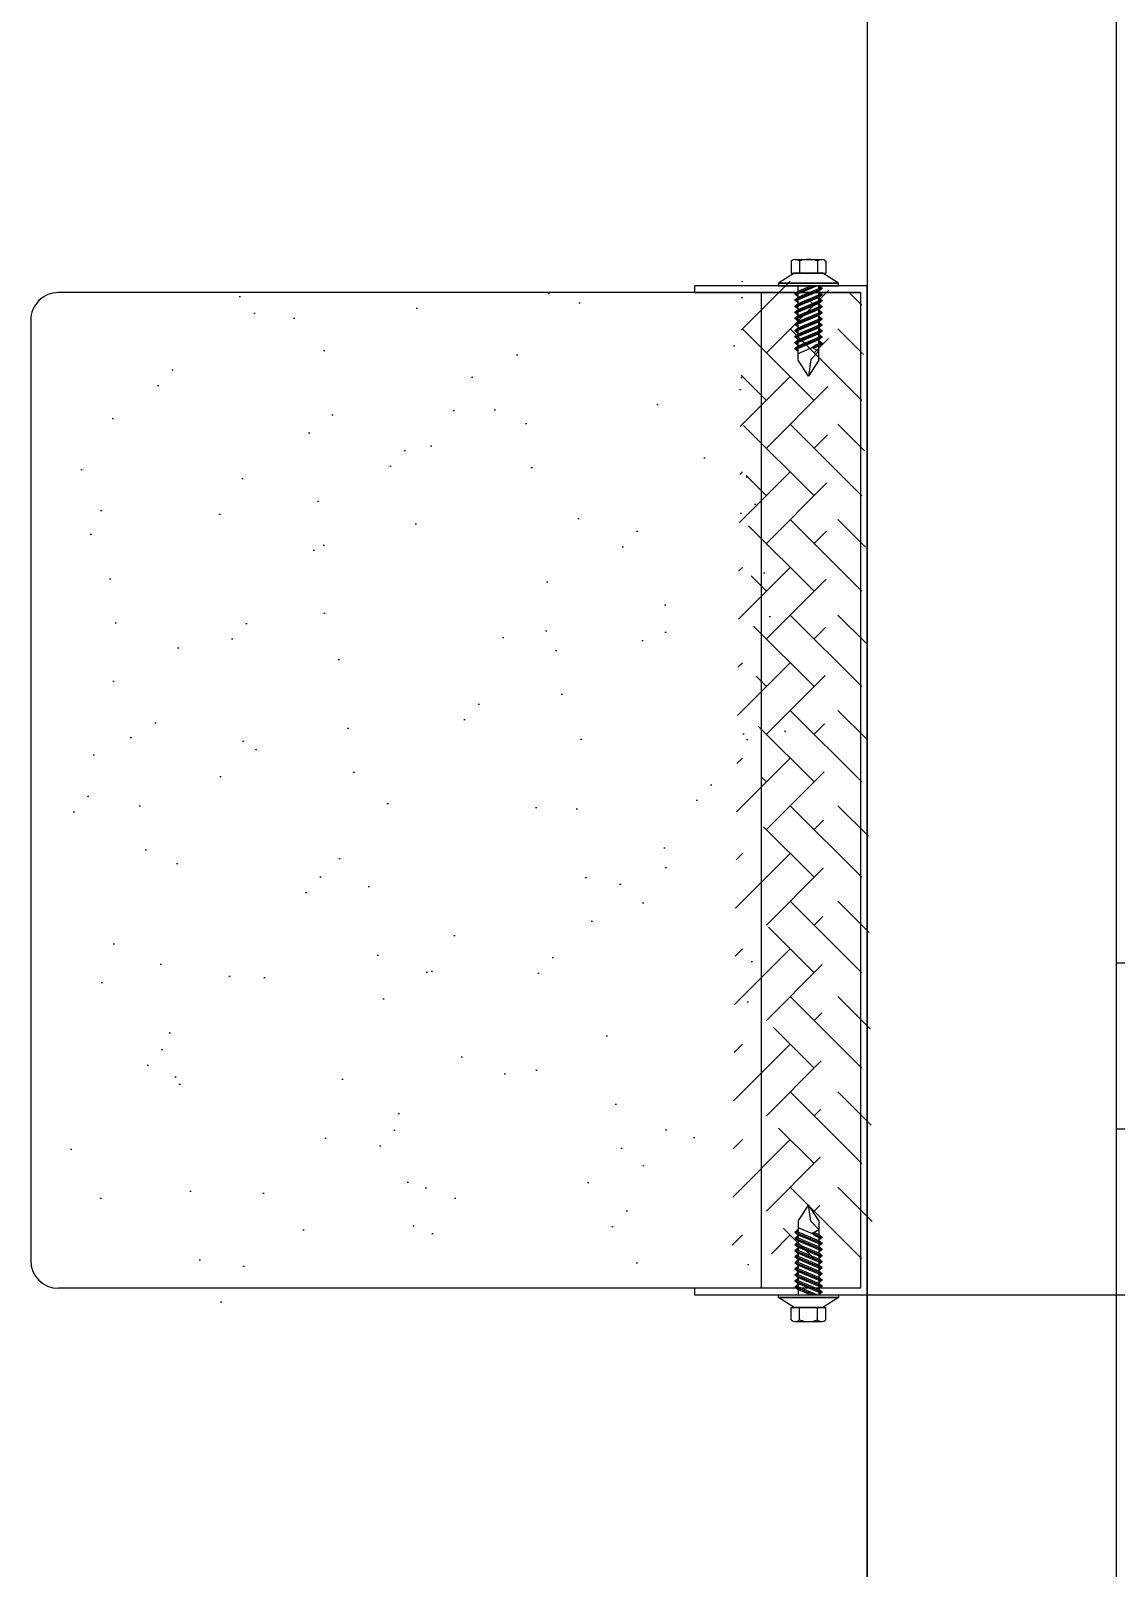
# Model space of a CAD drawing. Extents: x 152195838 to 160350639, y 364657247 to 370318102.
# Drawn here: x 157579095 to 157579422, y 365030474.5 to 365030937.8 of the extents above; entities that cross this region are included whole.
import ezdxf

# ---------------------------------------------------------------- set-up
doc = ezdxf.new("R2010")
doc.units = 0
doc.header["$MEASUREMENT"] = 0
for name, color, linetype in [('4A.TEC ELE 1', 7, 'CONTINUOUS'), ('4A.TEC 마감선 1', 6, 'CONTINUOUS'), ('4A.TEC 벽체 3', 4, 'CONTINUOUS'), ('A-DOOR-DOCKSEAL', 4, 'CONTINUOUS')]:
    doc.layers.add(name, color=color, linetype=linetype)

# ---------------------------------------------------------------- blocks, each defined once
blk = doc.blocks.new('zw$BB1D')
at = {"layer": 'A-DOOR-DOCKSEAL', "linetype": 'Continuous'}
h = blk.add_hatch(dxfattribs=at)
h.set_pattern_fill('AR-HBONE', color=8, scale=0.1, angle=179.9999999999999, style=0)
h.set_pattern_definition([(224.9999999999999, (21143434.91308463, -49154354.94526577), (-1.375962270625716e-14, -14.36840979371065), [30.48, -10.16]), (314.9999999999998, (21143427.72888464, -49154362.12946576), (-1.375962270625716e-14, -14.36840979371065), [30.47999999999999, -10.16])])
h.paths.add_polyline_path([(10, 319.9999995529652), (310, 319.9999995827675), (310, 349.9999995827675), (10, 349.9999995529652)])
h = blk.add_hatch(dxfattribs=at)
h.set_pattern_fill('AR-SAND', color=8, angle=179.9999999999999, style=0)
h.set_pattern_definition([(217.4999999999997, (21144368.55797446, -49154479.77380133), (1.600031295984002, -48.94132373293423), [0, -38.60799999999995, 0, -43.1799999999999, 0, -41.27499999999988]), (187.4999999999997, (21144368.55797446, -49154479.77380133), (-44.95232831380032, -71.6825100568354), [0, -20.828, 0, -34.79799999999998, 0, -13.335]), (147.4999999999998, (21144399.79997444, -49154479.77380133), (-79.0992370241458, -0.1437184678545012), [0, -12.6999999999999, 0, -45.71999999999959, 0, -59.6899999999996]), (137.4999999999998, (21144399.79997444, -49154479.77380133), (-76.35564524722972, -22.29293232572155), [0, -6.349999999999994, 0, -29.97199999999998, 0, -34.28999999999996])])
h.paths.add_polyline_path([(18.33333331346512, 99.99999955296516, -0.4142135623730951), (10, 108.3333328664303), (10, 319.9999995529652), (310, 319.9999995827675), (310, 108.3333328962326, -0.4142135621112282), (301.6666666865349, 99.99999958276749)])
at = {"layer": '4A.TEC ELE 1', "color": 7}
blk.add_line((2712, 351.9999995827675), (312, 351.9999995827675), dxfattribs=at)
blk.add_line((2712, 351.9999995827675), (312, 351.9999995827675), dxfattribs=at)
blk.add_line((2712, 351.9999995827675), (312, 351.9999995827675), dxfattribs=at)
blk.add_line((2712, 351.9999995827675), (312, 351.9999995827675), dxfattribs=at)
at = {"layer": '4A.TEC 마감선 1'}
blk.add_line((211.9999999403954, 427.000000089407), (212, 702.0000000298023), dxfattribs=at)
at = {"layer": '4A.TEC 벽체 3', "linetype": 'Continuous'}
for p, q in [((261.9999999403954, 427.000000089407), (262, 801.9999996125698)), ((312, 326.9999995827675), (312, 801.9999996721745))]:
    blk.add_line(p, q, dxfattribs=at)
at = {"layer": 'A-DOOR-DOCKSEAL', "color": 8, "linetype": 'Continuous'}
for p, q in [((10, 349.9999995529652), (10, 108.3333328664303)), ((310, 349.9999995827675), (310, 108.3333328962326)), ((0, 330.2327008545399), (0, 338.3733396232128)), ((0.5, 339.553020209074), (4.199999988079071, 339.553020209074)), ((4.199999988079071, 329.053020209074), (4.199999988079071, 339.553020209074)), ((12.23287951946259, 330.1530202329159), (8.8154536485672, 338.4530202448368)), ((12.23287951946259, 330.1530202329159), (8.8154536485672, 338.4530202448368)), ((14.06587952375412, 330.1530202329159), (10.64845365285873, 338.4530202448368)), ((14.06587952375412, 330.1530202329159), (10.64845365285873, 338.4530202448368)), ((15.89887952804565, 330.1530202329159), (12.48145365715027, 338.4530202448368)), ((15.89887952804565, 330.1530202329159), (12.48145365715027, 338.4530202448368)), ((17.73187953233719, 330.1530202329159), (14.3144536614418, 338.4530202448368)), ((17.73187953233719, 330.1530202329159), (14.3144536614418, 338.4530202448368)), ((19.56487953662872, 330.1530202329159), (16.14745366573334, 338.4530202448368)), ((19.56487953662872, 330.1530202329159), (16.14745366573334, 338.4530202448368)), ((21.39787954092026, 330.1530202329159), (17.98045367002487, 338.4530202448368)), ((21.39787954092026, 330.1530202329159), (17.98045367002487, 338.4530202448368)), ((23.23087954521179, 330.1530202329159), (19.81345367431641, 338.4530202448368)), ((23.23087954521179, 330.1530202329159), (19.81345367431641, 338.4530202448368)), ((25.06387954950333, 330.1530202329159), (21.64645367860794, 338.4530202448368)), ((25.06387954950333, 330.1530202329159), (21.64645367860794, 338.4530202448368)), ((26.89687955379486, 330.1530202329159), (23.47945368289948, 338.4530202448368)), ((26.89687955379486, 330.1530202329159), (23.47945368289948, 338.4530202448368)), ((26.55103009939194, 335.4448542296886), (25.31245368719101, 338.4530202448368)), ((26.55103009939194, 335.4448542296886), (25.31245368719101, 338.4530202448368)), ((293.1031204462051, 330.1530202627182), (296.5205463171005, 338.4530202746391)), ((293.1031204462051, 330.1530202627182), (296.5205463171005, 338.4530202746391)), ((293.4489699006081, 335.444854259491), (294.687546312809, 338.4530202746391)), ((293.4489699006081, 335.444854259491), (294.687546312809, 338.4530202746391)), ((294.9361204504967, 330.1530202627182), (298.3535463213921, 338.4530202746391)), ((294.9361204504967, 330.1530202627182), (298.3535463213921, 338.4530202746391)), ((296.7691204547882, 330.1530202627182), (300.1865463256836, 338.4530202746391)), ((296.7691204547882, 330.1530202627182), (300.1865463256836, 338.4530202746391)), ((298.6021204590797, 330.1530202627182), (302.0195463299751, 338.4530202746391)), ((298.6021204590797, 330.1530202627182), (302.0195463299751, 338.4530202746391)), ((300.4351204633713, 330.1530202627182), (303.8525463342667, 338.4530202746391)), ((300.4351204633713, 330.1530202627182), (303.8525463342667, 338.4530202746391)), ((302.2681204676628, 330.1530202627182), (305.6855463385582, 338.4530202746391)), ((302.2681204676628, 330.1530202627182), (305.6855463385582, 338.4530202746391)), ((304.1011204719543, 330.1530202627182), (307.5185463428497, 338.4530202746391)), ((304.1011204719543, 330.1530202627182), (307.5185463428497, 338.4530202746391)), ((305.9341204762459, 330.1530202627182), (309.3515463471413, 338.4530202746391)), ((305.9341204762459, 330.1530202627182), (309.3515463471413, 338.4530202746391)), ((307.7671204805374, 330.1530202627182), (311.1845463514328, 338.4530202746391)), ((307.7671204805374, 330.1530202627182), (311.1845463514328, 338.4530202746391)), ((315.8000000119209, 329.0530202388763), (315.8000000119209, 339.5530202388763)), ((319.5, 339.5530202388763), (315.8000000119209, 339.5530202388763)), ((320, 330.2327008843422), (320, 338.3733396530151)), ((0.5, 337.0165664851665), (4.199999988079071, 337.0165664851665)), ((8.8154536485672, 337.4530202448368), (8, 337.4530202448368)), ((10.39987951517105, 330.1530202329159), (8, 336.0576215684414)), ((10.64845365285873, 337.4530202448368), (9.619553864002228, 337.4530202448368)), ((12.48145365715027, 337.4530202448368), (11.45255386829376, 337.4530202448368)), ((14.3144536614418, 337.4530202448368), (13.2855538725853, 337.4530202448368)), ((16.14745366573334, 337.4530202448368), (15.11855387687683, 337.4530202448368)), ((17.98045367002487, 337.4530202448368), (16.95155388116837, 337.4530202448368)), ((19.81345367431641, 337.4530202448368), (18.7845538854599, 337.4530202448368)), ((21.64645367860794, 337.4530202448368), (20.61755388975143, 337.4530202448368)), ((23.47945368289948, 337.4530202448368), (22.45055389404297, 337.4530202448368)), ((25.31245368719101, 337.4530202448368), (24.2835538983345, 337.4530202448368)), ((30.36900001764297, 337.4530202448368), (26.11655384302139, 337.4530202448368)), ((289.630999982357, 337.4530202746391), (293.883446097374, 337.4530202746391)), ((294.687546312809, 337.4530202746391), (295.7164461016655, 337.4530202746391)), ((296.5205463171005, 337.4530202746391), (297.549446105957, 337.4530202746391)), ((298.3535463213921, 337.4530202746391), (299.3824461102486, 337.4530202746391)), ((300.1865463256836, 337.4530202746391), (301.2154461145401, 337.4530202746391)), ((302.0195463299751, 337.4530202746391), (303.0484461188316, 337.4530202746391)), ((303.8525463342667, 337.4530202746391), (304.8814461231232, 337.4530202746391)), ((305.6855463385582, 337.4530202746391), (306.7144461274147, 337.4530202746391)), ((307.5185463428497, 337.4530202746391), (308.5474461317062, 337.4530202746391)), ((309.3515463471413, 337.4530202746391), (310.3804461359978, 337.4530202746391)), ((309.6001204252243, 330.1530202627182), (312, 336.0576215982437)), ((311.1845463514328, 337.4530202746391), (312, 337.4530202746391)), ((319.5, 337.0165665149689), (315.8000000119209, 337.0165665149689)), ((0.5, 331.5894739925861), (4.199999988079071, 331.5894739925861)), ((0.5, 329.053020209074), (4.199999988079071, 329.053020209074)), ((9.595779359340668, 331.1530202329159), (8, 331.1530202329159)), ((11.4287793636322, 331.1530202329159), (10.39987951517105, 331.1530202329159)), ((13.26177930831909, 331.1530202329159), (12.23287951946259, 331.1530202329159)), ((15.09477931261063, 331.1530202329159), (14.06587952375412, 331.1530202329159)), ((16.92777931690216, 331.1530202329159), (15.89887952804565, 331.1530202329159)), ((18.7607793211937, 331.1530202329159), (17.73187953233719, 331.1530202329159)), ((20.59377932548523, 331.1530202329159), (19.56487953662872, 331.1530202329159)), ((22.42677932977676, 331.1530202329159), (21.39787954092026, 331.1530202329159)), ((24.2597793340683, 331.1530202329159), (23.23087954521179, 331.1530202329159)), ((26.09277933835983, 331.1530202329159), (25.06387954950333, 331.1530202329159)), ((30.36900001764297, 331.1530202329159), (26.89687955379486, 331.1530202329159)), ((289.630999982357, 331.1530202627182), (293.1031204462051, 331.1530202627182)), ((293.9072206616402, 331.1530202627182), (294.9361204504967, 331.1530202627182)), ((295.7402206659317, 331.1530202627182), (296.7691204547882, 331.1530202627182)), ((297.5732206702232, 331.1530202627182), (298.6021204590797, 331.1530202627182)), ((299.4062206745148, 331.1530202627182), (300.4351204633713, 331.1530202627182)), ((301.2392206788063, 331.1530202627182), (302.2681204676628, 331.1530202627182)), ((303.0722206830978, 331.1530202627182), (304.1011204719543, 331.1530202627182)), ((304.9052206277847, 331.1530202627182), (305.9341204762459, 331.1530202627182)), ((306.7382206320763, 331.1530202627182), (307.7671204805374, 331.1530202627182)), ((308.5712206363678, 331.1530202627182), (309.6001204252243, 331.1530202627182)), ((310.4042206406593, 331.1530202627182), (312, 331.1530202627182)), ((319.5, 331.5894740223885), (315.8000000119209, 331.5894740223885)), ((319.5, 329.0530202388763), (315.8000000119209, 329.0530202388763)), ((10, 319.9999995529652), (310, 319.9999995827675)), ((18.33333331346512, 99.99999955296516), (301.6666666865349, 99.99999958276749))]:
    blk.add_line(p, q, dxfattribs=at)
for points in [[(310, 299.9999995827675), (312, 299.9999995827675), (312, 351.9999995827675), (8, 351.9999995529652), (8, 299.9999995529652), (10, 299.9999995529652), (10, 349.9999995529652), (310, 349.9999995827675)], [(4.199999988079071, 338.6030202209949), (4.199999988079071, 330.0030202567577), (7.199999988079071, 325.303020209074), (7.199999988079071, 343.303020209074)], [(7.199999988079071, 343.303020209074), (7.199999988079071, 325.303020209074), (8, 325.303020209074), (8, 343.303020209074)], [(312.8000000119209, 343.3030202388763), (312.8000000119209, 325.3030202388763), (312, 325.3030202388763), (312, 343.3030202388763)], [(315.8000000119209, 338.6030202507973), (315.8000000119209, 330.0030202865601), (312.8000000119209, 325.3030202388763), (312.8000000119209, 343.3030202388763)], [(8.8154536485672, 338.4530202448368), (9.619553864002228, 337.4530202448368), (12.23287951946259, 331.1530202329159), (12.23287951946259, 330.1530202329159), (11.4287793636322, 331.1530202329159), (8.8154536485672, 337.4530202448368)], [(10.64845365285873, 338.4530202448368), (11.45255386829376, 337.4530202448368), (14.06587952375412, 331.1530202329159), (14.06587952375412, 330.1530202329159), (13.26177930831909, 331.1530202329159), (10.64845365285873, 337.4530202448368)], [(12.48145365715027, 338.4530202448368), (13.2855538725853, 337.4530202448368), (15.89887952804565, 331.1530202329159), (15.89887952804565, 330.1530202329159), (15.09477931261063, 331.1530202329159), (12.48145365715027, 337.4530202448368)], [(14.3144536614418, 338.4530202448368), (15.11855387687683, 337.4530202448368), (17.73187953233719, 331.1530202329159), (17.73187953233719, 330.1530202329159), (16.92777931690216, 331.1530202329159), (14.3144536614418, 337.4530202448368)], [(16.14745366573334, 338.4530202448368), (16.95155388116837, 337.4530202448368), (19.56487953662872, 331.1530202329159), (19.56487953662872, 330.1530202329159), (18.7607793211937, 331.1530202329159), (16.14745366573334, 337.4530202448368)], [(17.98045367002487, 338.4530202448368), (18.7845538854599, 337.4530202448368), (21.39787954092026, 331.1530202329159), (21.39787954092026, 330.1530202329159), (20.59377932548523, 331.1530202329159), (17.98045367002487, 337.4530202448368)], [(19.81345367431641, 338.4530202448368), (20.61755388975143, 337.4530202448368), (23.23087954521179, 331.1530202329159), (23.23087954521179, 330.1530202329159), (22.42677932977676, 331.1530202329159), (19.81345367431641, 337.4530202448368)], [(21.64645367860794, 338.4530202448368), (22.45055389404297, 337.4530202448368), (25.06387954950333, 331.1530202329159), (25.06387954950333, 330.1530202329159), (24.2597793340683, 331.1530202329159), (21.64645367860794, 337.4530202448368)], [(23.47945368289948, 338.4530202448368), (24.2835538983345, 337.4530202448368), (26.89687955379486, 331.1530202329159), (26.89687955379486, 330.1530202329159), (26.09277933835983, 331.1530202329159), (23.47945368289948, 337.4530202448368)], [(25.31245368719101, 338.4530202448368), (26.11655384302139, 337.4530202448368), (26.55103009939194, 336.4448542296886), (26.55103009939194, 335.4448542296886), (25.74692988395691, 336.4448542296886), (25.31245368719101, 337.4530202448368)], [(296.5205463171005, 338.4530202746391), (295.7164461016655, 337.4530202746391), (293.1031204462051, 331.1530202627182), (293.1031204462051, 330.1530202627182), (293.9072206616402, 331.1530202627182), (296.5205463171005, 337.4530202746391)], [(294.687546312809, 338.4530202746391), (293.883446097374, 337.4530202746391), (293.4489699006081, 336.444854259491), (293.4489699006081, 335.444854259491), (294.2530701160431, 336.444854259491), (294.687546312809, 337.4530202746391)], [(298.3535463213921, 338.4530202746391), (297.549446105957, 337.4530202746391), (294.9361204504967, 331.1530202627182), (294.9361204504967, 330.1530202627182), (295.7402206659317, 331.1530202627182), (298.3535463213921, 337.4530202746391)], [(300.1865463256836, 338.4530202746391), (299.3824461102486, 337.4530202746391), (296.7691204547882, 331.1530202627182), (296.7691204547882, 330.1530202627182), (297.5732206702232, 331.1530202627182), (300.1865463256836, 337.4530202746391)], [(302.0195463299751, 338.4530202746391), (301.2154461145401, 337.4530202746391), (298.6021204590797, 331.1530202627182), (298.6021204590797, 330.1530202627182), (299.4062206745148, 331.1530202627182), (302.0195463299751, 337.4530202746391)], [(303.8525463342667, 338.4530202746391), (303.0484461188316, 337.4530202746391), (300.4351204633713, 331.1530202627182), (300.4351204633713, 330.1530202627182), (301.2392206788063, 331.1530202627182), (303.8525463342667, 337.4530202746391)], [(305.6855463385582, 338.4530202746391), (304.8814461231232, 337.4530202746391), (302.2681204676628, 331.1530202627182), (302.2681204676628, 330.1530202627182), (303.0722206830978, 331.1530202627182), (305.6855463385582, 337.4530202746391)], [(307.5185463428497, 338.4530202746391), (306.7144461274147, 337.4530202746391), (304.1011204719543, 331.1530202627182), (304.1011204719543, 330.1530202627182), (304.9052206277847, 331.1530202627182), (307.5185463428497, 337.4530202746391)], [(309.3515463471413, 338.4530202746391), (308.5474461317062, 337.4530202746391), (305.9341204762459, 331.1530202627182), (305.9341204762459, 330.1530202627182), (306.7382206320763, 331.1530202627182), (309.3515463471413, 337.4530202746391)], [(311.1845463514328, 338.4530202746391), (310.3804461359978, 337.4530202746391), (307.7671204805374, 331.1530202627182), (307.7671204805374, 330.1530202627182), (308.5712206363678, 331.1530202627182), (311.1845463514328, 337.4530202746391)]]:
    blk.add_lwpolyline(points, close=True, dxfattribs=at)
for points in [[(10, 319.9999995529652), (10, 349.9999995529652), (310, 349.9999995827675), (310, 319.9999995827675)], [(312, 351.9999995827675), (2712, 351.9999995827675)], [(8.413403570652008, 337.4530202448368), (8.8154536485672, 338.4530202448368), (8.011353433132172, 337.4530202448368)], [(10.24640357494354, 337.4530202448368), (10.64845365285873, 338.4530202448368), (9.844353437423706, 337.4530202448368)], [(12.07940357923508, 337.4530202448368), (12.48145365715027, 338.4530202448368), (11.67735344171524, 337.4530202448368)], [(13.91240358352661, 337.4530202448368), (14.3144536614418, 338.4530202448368), (13.51035344600677, 337.4530202448368)], [(15.74540358781815, 337.4530202448368), (16.14745366573334, 338.4530202448368), (15.34335345029831, 337.4530202448368)], [(17.57840353250504, 337.4530202448368), (17.98045367002487, 338.4530202448368), (17.17635345458984, 337.4530202448368)], [(19.41140353679657, 337.4530202448368), (19.81345367431641, 338.4530202448368), (19.00935345888138, 337.4530202448368)], [(21.2444035410881, 337.4530202448368), (21.64645367860794, 338.4530202448368), (20.84235346317291, 337.4530202448368)], [(23.07740354537964, 337.4530202448368), (23.47945368289948, 338.4530202448368), (22.67535346746445, 337.4530202448368)], [(24.91040354967117, 337.4530202448368), (25.31245368719101, 338.4530202448368), (24.50835347175598, 337.4530202448368)], [(295.0895964503288, 337.4530202746391), (294.687546312809, 338.4530202746391), (295.491646528244, 337.4530202746391)], [(296.9225964546204, 337.4530202746391), (296.5205463171005, 338.4530202746391), (297.3246465325356, 337.4530202746391)], [(298.7555964589119, 337.4530202746391), (298.3535463213921, 338.4530202746391), (299.1576465368271, 337.4530202746391)], [(300.5885964035988, 337.4530202746391), (300.1865463256836, 338.4530202746391), (300.9906465411186, 337.4530202746391)], [(302.4215964078903, 337.4530202746391), (302.0195463299751, 338.4530202746391), (302.8236465454102, 337.4530202746391)], [(304.2545964121819, 337.4530202746391), (303.8525463342667, 338.4530202746391), (304.6566465497017, 337.4530202746391)], [(306.0875964164734, 337.4530202746391), (305.6855463385582, 338.4530202746391), (306.4896465539932, 337.4530202746391)], [(307.9205964207649, 337.4530202746391), (307.5185463428497, 338.4530202746391), (308.3226465582848, 337.4530202746391)], [(309.7535964250565, 337.4530202746391), (309.3515463471413, 338.4530202746391), (310.1556465625763, 337.4530202746391)], [(311.586596429348, 337.4530202746391), (311.1845463514328, 338.4530202746391), (311.9886465072632, 337.4530202746391)], [(8, 336.9384610950947), (10.39987951517105, 331.1530202329159), (10.39987951517105, 330.1530202329159), (9.595779359340668, 331.1530202329159), (8, 334.9999995529652)], [(28.32782942056656, 331.1530202329159), (26.52330696582794, 335.4413226544857), (27.69466364383698, 337.4530202448368), (30.1956684589386, 335.034954637289), (35.16899996995926, 334.303020209074)], [(30.36900001764297, 337.4530202448368), (35.16899996995926, 334.303020209074), (30.36900001764297, 331.1530202329159)], [(291.6721705794334, 331.1530202627182), (293.4766930341721, 335.441322684288), (292.305336356163, 337.4530202746391), (289.8043315410614, 335.0349546670914), (284.8309999704361, 334.3030202388763)], [(289.630999982357, 337.4530202746391), (284.8309999704361, 334.3030202388763), (289.630999982357, 331.1530202627182)], [(312, 336.938461124897), (309.6001204252243, 331.1530202627182), (309.6001204252243, 330.1530202627182), (310.4042206406593, 331.1530202627182), (312, 334.9999995827675)], [(10.80192965269089, 331.1530202329159), (10.39987951517105, 330.1530202329159), (11.20397973060608, 331.1530202329159)], [(12.63492965698242, 331.1530202329159), (12.23287951946259, 330.1530202329159), (13.03697973489761, 331.1530202329159)], [(12.63492965698242, 331.1530202329159), (12.23287951946259, 330.1530202329159), (13.03697973489761, 331.1530202329159)], [(14.46792966127396, 331.1530202329159), (14.06587952375412, 330.1530202329159), (14.86997973918915, 331.1530202329159)], [(14.46792966127396, 331.1530202329159), (14.06587952375412, 330.1530202329159), (14.86997973918915, 331.1530202329159)], [(16.30092966556549, 331.1530202329159), (15.89887952804565, 330.1530202329159), (16.70297974348068, 331.1530202329159)], [(16.30092966556549, 331.1530202329159), (15.89887952804565, 330.1530202329159), (16.70297974348068, 331.1530202329159)], [(18.13392966985703, 331.1530202329159), (17.73187953233719, 330.1530202329159), (18.53597974777222, 331.1530202329159)], [(18.13392966985703, 331.1530202329159), (17.73187953233719, 330.1530202329159), (18.53597974777222, 331.1530202329159)], [(19.96692967414856, 331.1530202329159), (19.56487953662872, 330.1530202329159), (20.36897975206375, 331.1530202329159)], [(19.96692967414856, 331.1530202329159), (19.56487953662872, 330.1530202329159), (20.36897975206375, 331.1530202329159)], [(21.79992961883545, 331.1530202329159), (21.39787954092026, 330.1530202329159), (22.20197975635529, 331.1530202329159)], [(21.79992961883545, 331.1530202329159), (21.39787954092026, 330.1530202329159), (22.20197975635529, 331.1530202329159)], [(23.63292962312698, 331.1530202329159), (23.23087954521179, 330.1530202329159), (24.03497976064682, 331.1530202329159)], [(23.63292962312698, 331.1530202329159), (23.23087954521179, 330.1530202329159), (24.03497976064682, 331.1530202329159)], [(25.46592962741852, 331.1530202329159), (25.06387954950333, 330.1530202329159), (25.86797976493835, 331.1530202329159)], [(25.46592962741852, 331.1530202329159), (25.06387954950333, 330.1530202329159), (25.86797976493835, 331.1530202329159)], [(27.29892963171005, 331.1530202329159), (26.89687955379486, 330.1530202329159), (27.70097976922989, 331.1530202329159)], [(27.29892963171005, 331.1530202329159), (26.89687955379486, 330.1530202329159), (27.70097976922989, 331.1530202329159)], [(292.7010703682899, 331.1530202627182), (293.1031204462051, 330.1530202627182), (292.2990202307701, 331.1530202627182)], [(292.7010703682899, 331.1530202627182), (293.1031204462051, 330.1530202627182), (292.2990202307701, 331.1530202627182)], [(294.5340703725815, 331.1530202627182), (294.9361204504967, 330.1530202627182), (294.1320202350616, 331.1530202627182)], [(294.5340703725815, 331.1530202627182), (294.9361204504967, 330.1530202627182), (294.1320202350616, 331.1530202627182)], [(296.367070376873, 331.1530202627182), (296.7691204547882, 330.1530202627182), (295.9650202393532, 331.1530202627182)], [(296.367070376873, 331.1530202627182), (296.7691204547882, 330.1530202627182), (295.9650202393532, 331.1530202627182)], [(298.2000703215599, 331.1530202627182), (298.6021204590797, 330.1530202627182), (297.7980202436447, 331.1530202627182)], [(298.2000703215599, 331.1530202627182), (298.6021204590797, 330.1530202627182), (297.7980202436447, 331.1530202627182)], [(300.0330703258514, 331.1530202627182), (300.4351204633713, 330.1530202627182), (299.6310202479362, 331.1530202627182)], [(300.0330703258514, 331.1530202627182), (300.4351204633713, 330.1530202627182), (299.6310202479362, 331.1530202627182)], [(301.866070330143, 331.1530202627182), (302.2681204676628, 330.1530202627182), (301.4640202522278, 331.1530202627182)], [(301.866070330143, 331.1530202627182), (302.2681204676628, 330.1530202627182), (301.4640202522278, 331.1530202627182)], [(303.6990703344345, 331.1530202627182), (304.1011204719543, 330.1530202627182), (303.2970202565193, 331.1530202627182)], [(303.6990703344345, 331.1530202627182), (304.1011204719543, 330.1530202627182), (303.2970202565193, 331.1530202627182)], [(305.532070338726, 331.1530202627182), (305.9341204762459, 330.1530202627182), (305.1300202608109, 331.1530202627182)], [(305.532070338726, 331.1530202627182), (305.9341204762459, 330.1530202627182), (305.1300202608109, 331.1530202627182)], [(307.3650703430176, 331.1530202627182), (307.7671204805374, 330.1530202627182), (306.9630202651024, 331.1530202627182)], [(307.3650703430176, 331.1530202627182), (307.7671204805374, 330.1530202627182), (306.9630202651024, 331.1530202627182)], [(309.1980703473091, 331.1530202627182), (309.6001204252243, 330.1530202627182), (308.7960202693939, 331.1530202627182)]]:
    blk.add_lwpolyline(points, dxfattribs=at)
for centre, radius, start, end in [((1.858399391174316, 338.2847933471203), 1.858399387227786, 136.96620049104, 223.03379950896), ((318.1416006088257, 338.2847933769226), 1.858399387227786, 316.9662004910401, 43.03379950895995), ((7.613333344459534, 334.303020209074), 7.613333333272044, 159.1194852326857, 200.8805147673143), ((312.3866666555405, 334.3030202388763), 7.613333333272044, 339.1194852326856, 20.88051476731437), ((1.858399391174316, 330.3212471306324), 1.858399387227786, 136.96620049104, 223.03379950896), ((318.1416006088257, 330.3212471604347), 1.858399387227786, 316.9662004910401, 43.03379950895995), ((18.33333331346512, 108.3333328664303), 8.333333333333332, 180, 270), ((301.6666666865349, 108.3333328962326), 8.333333333333332, 270, 0)]:
    blk.add_arc(centre, radius, start, end, dxfattribs=at)
blk = doc.blocks.new('aq9q7q')
at = {"layer": '4A.TEC 벽체 3'}
blk.add_blockref('zw$BB1D', (1978538.773665793, 826410.8338572367), dxfattribs=at)

msp = doc.modelspace()

# ---------------------------------------------------------------- linework, layer by layer
at = {"layer": '4A.TEC 벽체 3'}
for points in [[(157579347.004577, 365070431.8958187), (157579347.004577, 364983031.8958186)], [(157579422.004577, 365070431.8958187), (157579422.004577, 364983031.8958186)]]:
    msp.add_lwpolyline(points, dxfattribs=at)

# ---------------------------------------------------------------- block references
at = {"layer": '4A.TEC 벽체 3', "linetype": 'ByBlock', "ltscale": 0.1, "rotation": 270}
msp.add_blockref('aq9q7q', (156752584.1707197, 367009407.6694844), dxfattribs=at)

doc.saveas('drawing.dxf')
